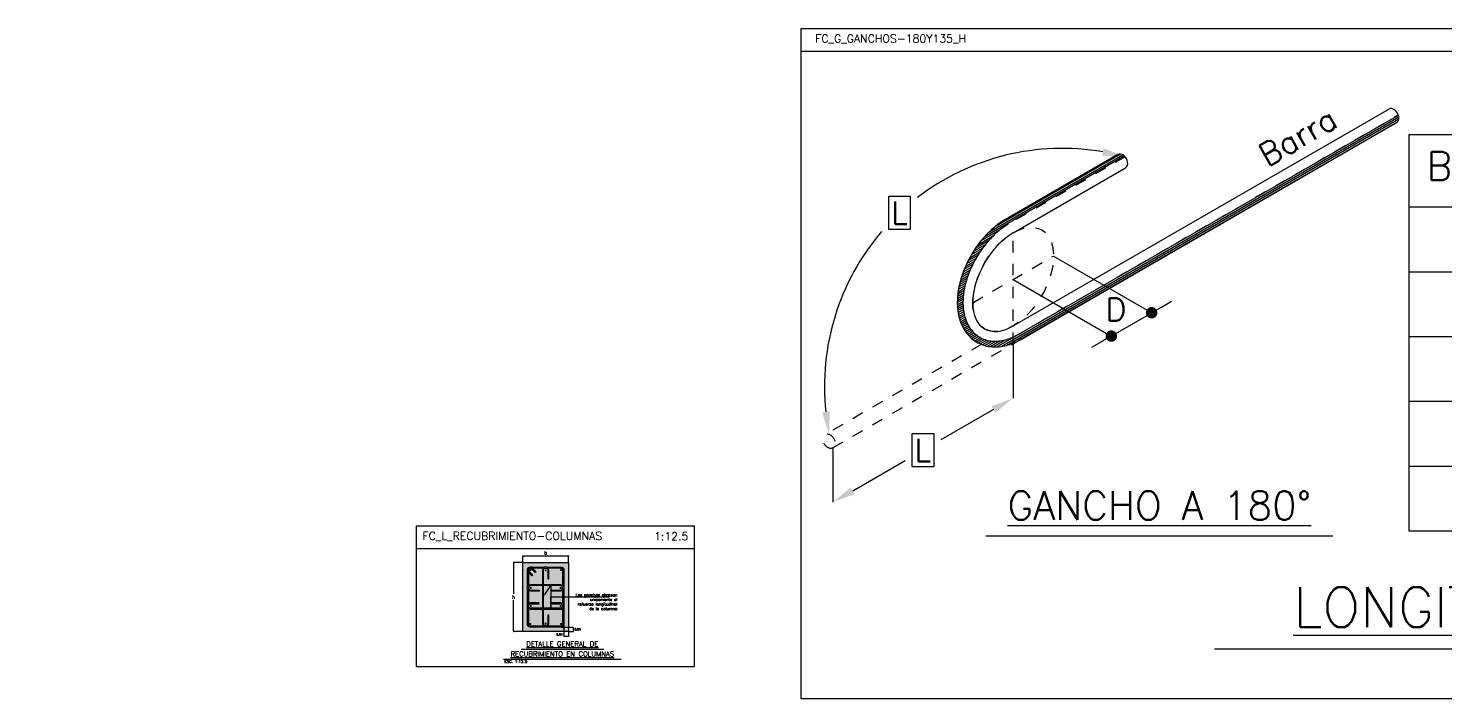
# Model space of a CAD drawing. Header units: millimetres. Extents: x 0 to 109, y -9 to 41.
# Drawn here: x 21.41 to 33.81, y 1.34 to 7.2 of the extents above; entities that cross this region are included whole.
import ezdxf
from ezdxf import colors
from ezdxf.entities.mleader import LeaderData, LeaderLine
from ezdxf.enums import TextEntityAlignment as Align
from ezdxf.math import Vec2, Vec3

# ---------------------------------------------------------------- set-up
doc = ezdxf.new("R2010")
doc.units = ezdxf.units.MM
doc.header["$LTSCALE"] = 0.01
doc.header["$PDMODE"] = 3
doc.linetypes.add('DASHDOT', pattern=[1, 0.5, -0.25, 0, -0.25])
doc.linetypes.add('DASHED2', pattern=[0.375, 0.25, -0.125])
for name, color, linetype in [('FC_BORDES', 4, 'Continuous'), ('FC_COTAS', 1, 'Continuous'), ('FC_COTAS @ 100', 1, 'Continuous'), ('FC_COTAS @ 12.5', 1, 'Continuous'), ('FC_EJES', 1, 'DASHDOT'), ('FC_HATCH 253', 253, 'Continuous'), ('FC_HATCH 254', 254, 'Continuous'), ('FC_PROYECCION', 6, 'DASHED2'), ('FC_R-140', 2, 'Continuous'), ('FC_R-200', 5, 'Continuous'), ('FC_R-80', 11, 'Continuous'), ('FC_R-80 @ 100', 11, 'Continuous'), ('FC_REFUERZO 2', 1, 'Continuous')]:
    doc.layers.add(name, color=color, linetype=linetype)
doc.layers.add('FC_HOJA', color=230, linetype='Continuous', plot=False)
doc.layers.add('FC_HOJA @ 20', color=230, linetype='Continuous', plot=False)
doc.styles.add('FC_TEXT', font='romans.shx', dxfattribs={"height": 0.002})
doc.styles.add('FC_TEXT1', font='romans.shx')
doc.dimstyles.new('FC_COTAS', dxfattribs={"dimtxt": 0.0015, "dimasz": 0.001, "dimexe": 0, "dimexo": 0, "dimgap": 0.001, "dimtad": 1, "dimtih": 1, "dimtoh": 1, "dimzin": 0, "dimdsep": 46, "dimtxsty": 'FC_TEXT1', "dimblk": 'DOT', "dimcen": 0.09, "dimclrd": 256, "dimclre": 256, "dimclrt": 256, "dimadec": 0, "dimazin": 0, "dimtfac": 1, "dimtix": 1, "dimtmove": 2, "dimatfit": 3, "dimfxl": 1.002, "dimtolj": 1, "dimtzin": 0, "dimlwd": -1, "dimarcsym": 0})

# ---------------------------------------------------------------- blocks, each defined once
blk = doc.blocks.new('*U33')
at = {"layer": 'FC_R-140', "color": 4, "ltscale": 1.5}
blk.add_lwpolyline([(-0.01518, 0), (0.01518, 0)], dxfattribs=at)
at = {"layer": 'FC_R-140', "ltscale": 1.5, "style": 'FC_TEXT1'}
blk.add_attdef('%%UTÍTULO', text='', height=0.0025, dxfattribs=at).set_placement((0, 0.00266), align=Align.MIDDLE_CENTER)
at = {"layer": 'FC_R-80', "ltscale": 1.5, "style": 'FC_TEXT1'}
blk.add_attdef('ESCALA', text='', height=0.002, dxfattribs=at).set_placement((-0.01518, -0.0017), align=Align.MIDDLE_LEFT)
blk = doc.blocks.new('*U35')
at = {"layer": 'FC_R-200', "color": 4, "ltscale": 1.5}
blk.add_lwpolyline([(-0.05368, 0), (0.05368, 0)], dxfattribs=at)
at = {"layer": 'FC_R-200', "ltscale": 1.5, "style": 'FC_TEXT1'}
blk.add_attdef('%%UTÍTULO', text='', height=0.0035, dxfattribs=at).set_placement((0, 0.00366), align=Align.MIDDLE_CENTER)
at = {"layer": 'FC_R-80', "ltscale": 1.5, "style": 'FC_TEXT1'}
blk.add_attdef('ESCALA', text='', height=0.002, dxfattribs=at).set_placement((-0.05316, -0.0017), align=Align.MIDDLE_LEFT)
blk = doc.blocks.new('*D30')
at = {"layer": 'Defpoints', "color": 0, "ltscale": 0.6, "transparency": 16777216}
for p in [(0.36, 1.072), (-1.026, 0.971), (-0.19, -0.935), (-2.228, -1.357)]:
    blk.add_point(p, dxfattribs=at)
at = {"layer": 'FC_COTAS', "ltscale": 0.6, "transparency": 16777216}
for start, end in [(80.1744, 127.5081), (139.4537, 186.1989)]:
    blk.add_arc((-0.19, -0.935), 2.081, start, end, dxfattribs=at)
for points in [[(0.172, 1.148), (0.158, 1.083), (0.36, 1.072)], [(-2.226, -1.155), (-2.292, -1.165), (-2.228, -1.357)]]:
    blk.add_solid(points, dxfattribs=at)
at = {"layer": 'FC_COTAS', "ltscale": 0.6, "transparency": 16777216, "insert": (-1.614, 0.582), "char_height": 0.15, "attachment_point": 5, "style": 'FC_TEXT1'}
blk.add_mtext('\\A1;{\\H1.33333x;\\C11;L}', dxfattribs=at)
blk = doc.blocks.new('*D31')
at = {"layer": 'Defpoints', "color": 0, "ltscale": 0.6, "transparency": 16777216}
for p in [(-0.62, -0.564), (-0.62, -1.039), (-2.198, -1.475)]:
    blk.add_point(p, dxfattribs=at)
at = {"layer": 'FC_COTAS', "lineweight": -2, "ltscale": 0.6, "transparency": 16777216}
for p, q in [((-0.62, -0.564), (-0.62, -1.039)), ((-2.198, -1.475), (-2.198, -1.95))]:
    blk.add_line(p, q, dxfattribs=at)
at = {"layer": 'FC_COTAS', "ltscale": 0.6, "transparency": 16777216}
for p, q in [((-0.793, -1.139), (-1.252, -1.404)), ((-2.024, -1.85), (-1.566, -1.585))]:
    blk.add_line(p, q, dxfattribs=at)
for points in [[(-0.81, -1.11), (-0.777, -1.168), (-0.62, -1.039)], [(-2.041, -1.821), (-2.008, -1.879), (-2.198, -1.95)]]:
    blk.add_solid(points, dxfattribs=at)
at = {"layer": 'FC_COTAS', "ltscale": 0.6, "transparency": 16777216, "insert": (-1.409, -1.494), "char_height": 0.15, "attachment_point": 5, "style": 'FC_TEXT1'}
blk.add_mtext('\\A1;{\\H1.33333x;\\C11;L}', dxfattribs=at)
blk = doc.blocks.new('_Dot')
at = {"color": 0, "linetype": 'ByBlock', "lineweight": -2}
blk.add_line((-0.5, 0), (-1, 0), dxfattribs=at)
at = {"color": 0, "linetype": 'ByBlock', "const_width": 0.5}
blk.add_lwpolyline([(-0.25, 0, 1), (0.25, 0, 1)], format="xyb", close=True, dxfattribs=at)
blk = doc.blocks.new('*D32')
at = {"layer": 'Defpoints', "color": 0, "ltscale": 0.6, "transparency": 16777216}
for p in [(-0.267, 0.204), (-0.62, 0), (0.592, -0.292)]:
    blk.add_point(p, dxfattribs=at)
at = {"layer": 'FC_COTAS', "lineweight": -2, "ltscale": 0.6, "transparency": 16777216}
for p, q in [((-0.267, 0.204), (0.592, -0.292)), ((-0.62, 0), (0.239, -0.496))]:
    blk.add_line(p, q, dxfattribs=at)
at = {"layer": 'FC_COTAS', "ltscale": 0.6, "transparency": 16777216}
for p, q in [((0.678, -0.242), (0.765, -0.192)), ((0.239, -0.496), (0.592, -0.292)), ((0.152, -0.546), (0.066, -0.596))]:
    blk.add_line(p, q, dxfattribs=at)
at = {"layer": 'FC_COTAS', "ltscale": 0.6, "transparency": 16777216, "xscale": 0.1, "yscale": 0.1, "zscale": 0.1}
for p, rotation in [((0.592, -0.292), 209.9999999999999), ((0.239, -0.496), 29.9999999999999)]:
    blk.add_blockref('_Dot', p, dxfattribs=dict(at, rotation=rotation))
at = {"layer": 'FC_COTAS', "ltscale": 0.6, "transparency": 16777216, "insert": (0.28, -0.263), "char_height": 0.15, "attachment_point": 5, "style": 'FC_TEXT1'}
blk.add_mtext('\\A1;{\\H1.33333x;\\C11;D}', dxfattribs=at)
blk = doc.blocks.new('*T29')
at = {"layer": 'FC_BORDES', "color": 0, "linetype": 'ByBlock', "lineweight": -2, "transparency": 16777216}
for p, q in [((0, 0), (3.532, 0)), ((0, 0), (0, -3.467)), ((1.444, 0), (1.444, -3.467)), ((2.491, 0), (2.491, -3.467)), ((3.532, 0), (3.532, -3.467)), ((0, -0.633), (3.532, -0.633)), ((0, -1.2), (3.532, -1.2)), ((0, -1.767), (3.532, -1.767)), ((0, -2.333), (3.532, -2.333)), ((0, -2.9), (3.532, -2.9)), ((0, -3.467), (3.532, -3.467))]:
    blk.add_line(p, q, dxfattribs=at)
at = {"layer": 'FC_BORDES', "color": 2, "transparency": 16777216, "char_height": 0.25, "attachment_point": 5, "style": 'FC_TEXT1'}
for s, insert, width in [('{\\C12;Barra#}', (0.722, -0.317), 1.44409), ('{\\C12;L\\H0.8x;\\C11;(cm)}', (1.968, -0.317), 1.04655), ('{\\C12;D\\H0.8x;\\C11;(cm)}', (3.012, -0.317), 1.04078)]:
    blk.add_mtext(s, dxfattribs=dict(at, insert=insert, width=width))
at = {"layer": 'FC_BORDES', "color": 11, "transparency": 16777216, "char_height": 0.2, "attachment_point": 2, "style": 'FC_TEXT1'}
for s, insert, width in [('2', (0.722, -0.783), 1.14439), ('13.5', (1.968, -0.783), 0.74685), ('3.8', (3.012, -0.783), 0.74108), ('3', (0.722, -1.35), 1.14439), ('16.9', (1.968, -1.35), 0.74685), ('5.7', (3.012, -1.35), 0.74108), ('4', (0.722, -1.917), 1.14439), ('20.5', (1.968, -1.917), 0.74685), ('7.6', (3.012, -1.917), 0.74108), ('5', (0.722, -2.483), 1.14439), ('24.0', (1.968, -2.483), 0.74685), ('9.5', (3.012, -2.483), 0.74108), ('6', (0.722, -3.05), 1.14439), ('28.6', (1.968, -3.05), 0.74685), ('11.5', (3.012, -3.05), 0.74108)]:
    blk.add_mtext(s, dxfattribs=dict(at, insert=insert, width=width))
blk = doc.blocks.new('*U47')
at = {"color": 0, "ltscale": 1.5}
blk.add_lwpolyline([(-0.115, -0.01), (-0.115, -0.01)], dxfattribs=at)
blk.add_wipeout([(-0.133, 0), (0.135, 0), (0.137, 0), (0.14, -0.001), (0.142, -0.001), (0.145, -0.002), (0.147, -0.003), (0.15, -0.005), (0.152, -0.007), (0.153, -0.008), (0.155, -0.01), (0.157, -0.013), (0.158, -0.015), (0.159, -0.018), (0.159, -0.02), (0.16, -0.023), (0.16, -0.025), (0.16, -0.5), (0.16, -0.502), (0.159, -0.505), (0.159, -0.507), (0.158, -0.51), (0.157, -0.512), (0.155, -0.515), (0.153, -0.517), (0.152, -0.518), (0.15, -0.52), (0.147, -0.522), (0.145, -0.523), (0.142, -0.524), (0.14, -0.524), (0.137, -0.525), (0.135, -0.525), (-0.135, -0.525), (-0.137, -0.525), (-0.14, -0.524), (-0.142, -0.524), (-0.145, -0.523), (-0.147, -0.522), (-0.15, -0.52), (-0.152, -0.518), (-0.153, -0.517), (-0.155, -0.515), (-0.157, -0.512), (-0.158, -0.51), (-0.159, -0.507), (-0.159, -0.505), (-0.16, -0.502), (-0.16, -0.5), (-0.16, -0.025), (-0.16, -0.023), (-0.159, -0.02), (-0.159, -0.018), (-0.158, -0.015), (-0.157, -0.013), (-0.155, -0.01), (-0.153, -0.008), (-0.152, -0.007), (-0.15, -0.005), (-0.147, -0.003), (-0.145, -0.002), (-0.142, -0.001), (-0.14, -0.001), (-0.137, 0), (-0.135, 0), (-0.132, 0), (-0.129, -0.001), (-0.127, -0.001), (-0.124, -0.002), (-0.122, -0.003), (-0.12, -0.005), (-0.118, -0.006), (-0.085, -0.04), (-0.092, -0.047), (-0.123, -0.015), (-0.124, -0.014), (-0.125, -0.013), (-0.127, -0.012), (-0.128, -0.011), (-0.13, -0.01), (-0.131, -0.01), (-0.133, -0.01), (-0.135, -0.01), (-0.136, -0.01), (-0.138, -0.01), (-0.14, -0.01), (-0.141, -0.011), (-0.143, -0.012), (-0.144, -0.013), (-0.145, -0.014), (-0.146, -0.015), (-0.147, -0.016), (-0.148, -0.017), (-0.149, -0.019), (-0.15, -0.02), (-0.15, -0.022), (-0.15, -0.024), (-0.15, -0.025), (-0.15, -0.027), (-0.15, -0.029), (-0.15, -0.03), (-0.149, -0.032), (-0.148, -0.033), (-0.147, -0.035), (-0.146, -0.036), (-0.145, -0.037), (-0.144, -0.038), (-0.114, -0.069), (-0.121, -0.076), (-0.15, -0.045), (-0.15, -0.5), (-0.15, -0.501), (-0.15, -0.503), (-0.15, -0.505), (-0.149, -0.506), (-0.148, -0.508), (-0.147, -0.509), (-0.146, -0.51), (-0.145, -0.511), (-0.144, -0.512), (-0.143, -0.513), (-0.141, -0.514), (-0.14, -0.515), (-0.138, -0.515), (-0.136, -0.515), (-0.135, -0.515), (0.135, -0.515), (0.136, -0.515), (0.138, -0.515), (0.14, -0.515), (0.141, -0.514), (0.143, -0.513), (0.144, -0.512), (0.145, -0.511), (0.146, -0.51), (0.147, -0.509), (0.148, -0.508), (0.149, -0.506), (0.15, -0.505), (0.15, -0.503), (0.15, -0.501), (0.15, -0.5), (0.15, -0.025), (0.15, -0.024), (0.15, -0.022), (0.15, -0.02), (0.149, -0.019), (0.148, -0.017), (0.147, -0.016), (0.146, -0.015), (0.145, -0.014), (0.144, -0.013), (0.143, -0.012), (0.141, -0.011), (0.14, -0.01), (0.138, -0.01), (0.136, -0.01), (0.136, -0.01), (-0.115, -0.01), (-0.118, -0.006), (-0.12, -0.005), (-0.122, -0.003), (-0.124, -0.002), (-0.127, -0.001), (-0.129, 0), (-0.132, 0)], dxfattribs=at)
blk.add_lwpolyline([(-0.133, 0), (0.135, 0), (0.137, 0), (0.14, -0.001), (0.142, -0.001), (0.145, -0.002), (0.147, -0.003), (0.15, -0.005), (0.152, -0.007), (0.153, -0.008), (0.155, -0.01), (0.157, -0.013), (0.158, -0.015), (0.159, -0.018), (0.159, -0.02), (0.16, -0.023), (0.16, -0.025), (0.16, -0.5), (0.16, -0.502), (0.159, -0.505), (0.159, -0.507), (0.158, -0.51), (0.157, -0.512), (0.155, -0.515), (0.153, -0.517), (0.152, -0.518), (0.15, -0.52), (0.147, -0.522), (0.145, -0.523), (0.142, -0.524), (0.14, -0.524), (0.137, -0.525), (0.135, -0.525), (-0.135, -0.525), (-0.137, -0.525), (-0.14, -0.524), (-0.142, -0.524), (-0.145, -0.523), (-0.147, -0.522), (-0.15, -0.52), (-0.152, -0.518), (-0.153, -0.517), (-0.155, -0.515), (-0.157, -0.512), (-0.158, -0.51), (-0.159, -0.507), (-0.159, -0.505), (-0.16, -0.502), (-0.16, -0.5), (-0.16, -0.025), (-0.16, -0.023), (-0.159, -0.02), (-0.159, -0.018), (-0.158, -0.015), (-0.157, -0.013), (-0.155, -0.01), (-0.153, -0.008), (-0.152, -0.007), (-0.15, -0.005), (-0.147, -0.003), (-0.145, -0.002), (-0.142, -0.001), (-0.14, -0.001), (-0.137, 0), (-0.135, 0), (-0.132, 0), (-0.129, -0.001), (-0.127, -0.001), (-0.124, -0.002), (-0.122, -0.003), (-0.12, -0.005), (-0.118, -0.006), (-0.085, -0.04), (-0.092, -0.047), (-0.123, -0.015), (-0.124, -0.014), (-0.125, -0.013), (-0.127, -0.012), (-0.128, -0.011), (-0.13, -0.01), (-0.131, -0.01), (-0.133, -0.01), (-0.135, -0.01), (-0.136, -0.01), (-0.138, -0.01), (-0.14, -0.01), (-0.141, -0.011), (-0.143, -0.012), (-0.144, -0.013), (-0.145, -0.014), (-0.146, -0.015), (-0.147, -0.016), (-0.148, -0.017), (-0.149, -0.019), (-0.15, -0.02), (-0.15, -0.022), (-0.15, -0.024), (-0.15, -0.025), (-0.15, -0.027), (-0.15, -0.029), (-0.15, -0.03), (-0.149, -0.032), (-0.148, -0.033), (-0.147, -0.035), (-0.146, -0.036), (-0.145, -0.037), (-0.144, -0.038), (-0.114, -0.069), (-0.121, -0.076), (-0.15, -0.045), (-0.15, -0.5), (-0.15, -0.501), (-0.15, -0.503), (-0.15, -0.505), (-0.149, -0.506), (-0.148, -0.508), (-0.147, -0.509), (-0.146, -0.51), (-0.145, -0.511), (-0.144, -0.512), (-0.143, -0.513), (-0.141, -0.514), (-0.14, -0.515), (-0.138, -0.515), (-0.136, -0.515), (-0.135, -0.515), (0.135, -0.515), (0.136, -0.515), (0.138, -0.515), (0.14, -0.515), (0.141, -0.514), (0.143, -0.513), (0.144, -0.512), (0.145, -0.511), (0.146, -0.51), (0.147, -0.509), (0.148, -0.508), (0.149, -0.506), (0.15, -0.505), (0.15, -0.503), (0.15, -0.501), (0.15, -0.5), (0.15, -0.025), (0.15, -0.024), (0.15, -0.022), (0.15, -0.02), (0.149, -0.019), (0.148, -0.017), (0.147, -0.016), (0.146, -0.015), (0.145, -0.014), (0.144, -0.013), (0.143, -0.012), (0.141, -0.011), (0.14, -0.01), (0.138, -0.01), (0.136, -0.01), (0.136, -0.01), (-0.115, -0.01), (-0.118, -0.006), (-0.12, -0.005), (-0.122, -0.003), (-0.124, -0.002), (-0.127, -0.001), (-0.129, 0), (-0.132, 0)], close=True, dxfattribs=at)
blk.add_lwpolyline([(-0.15, -0.045), (-0.15, -0.025)], dxfattribs=at)
blk = doc.blocks.new('*U45')
at = {"layer": 'FC_R-200', "color": 4, "ltscale": 1.5}
for points in [[(-0.02893, 0), (0.02893, 0)], [(-0.0411, -0.007), (0.0411, -0.007)]]:
    blk.add_lwpolyline(points, dxfattribs=at)
at = {"layer": 'FC_R-200', "ltscale": 1.5, "style": 'FC_TEXT1'}
for tag, p in [('%%UTÍTULO', (0, 0.00366)), ('%%UTÍTULO1', (0, -0.00334))]:
    blk.add_attdef(tag, text='', height=0.0035, dxfattribs=at).set_placement(p, align=Align.MIDDLE_CENTER)
at = {"layer": 'FC_R-80', "ltscale": 1.5, "style": 'FC_TEXT1'}
blk.add_attdef('ESCALA', text='', height=0.002, dxfattribs=at).set_placement((-0.04058, -0.0087), align=Align.MIDDLE_LEFT)
blk = doc.blocks.new('*D48')
at = {"layer": 'Defpoints', "color": 0, "transparency": 16777216}
for p in [(25.74, 2.586), (25.74, 2.53), (26.14, 2.53)]:
    blk.add_point(p, dxfattribs=at)
at = {"layer": 'FC_COTAS', "lineweight": -2, "transparency": 16777216}
for p, q in [((25.74, 2.53), (25.74, 2.586)), ((26.14, 2.53), (26.14, 2.586))]:
    blk.add_line(p, q, dxfattribs=at)
at = {"layer": 'FC_COTAS', "transparency": 16777216}
blk.add_line((26.128, 2.586), (25.753, 2.586), dxfattribs=at)
at = {"layer": 'FC_COTAS', "transparency": 16777216, "xscale": 0.0125, "yscale": 0.0125, "zscale": 0.0125, "rotation": 180}
blk.add_blockref('_Dot', (25.74, 2.586), dxfattribs=at)
at = {"layer": 'FC_COTAS', "transparency": 16777216, "xscale": 0.0125, "yscale": 0.0125, "zscale": 0.0125}
blk.add_blockref('_Dot', (26.14, 2.586), dxfattribs=at)
at = {"layer": 'FC_COTAS', "transparency": 16777216, "insert": (25.94, 2.614), "char_height": 0.01875, "attachment_point": 5, "style": 'FC_TEXT1'}
blk.add_mtext('\\A1;{\\H1.6x;\\C11;b}', dxfattribs=at)
blk = doc.blocks.new('*D49')
at = {"layer": 'Defpoints', "color": 0, "transparency": 16777216}
for p in [(25.74, 2.53), (25.659, 1.925), (25.74, 1.925)]:
    blk.add_point(p, dxfattribs=at)
at = {"layer": 'FC_COTAS', "lineweight": -2, "transparency": 16777216}
for p, q in [((25.74, 2.53), (25.659, 2.53)), ((25.74, 1.925), (25.659, 1.925))]:
    blk.add_line(p, q, dxfattribs=at)
at = {"layer": 'FC_COTAS', "transparency": 16777216}
for p, q in [((25.659, 2.518), (25.659, 2.255)), ((25.659, 1.938), (25.659, 2.2))]:
    blk.add_line(p, q, dxfattribs=at)
at = {"layer": 'FC_COTAS', "transparency": 16777216, "xscale": 0.0125, "yscale": 0.0125, "zscale": 0.0125}
for p, rotation in [((25.659, 2.53), 90), ((25.659, 1.925), 270)]:
    blk.add_blockref('_Dot', p, dxfattribs=dict(at, rotation=rotation))
at = {"layer": 'FC_COTAS', "transparency": 16777216, "insert": (25.659, 2.228), "char_height": 0.01875, "attachment_point": 5, "style": 'FC_TEXT1'}
blk.add_mtext('\\A1;{\\H1.6x;\\C11;h}', dxfattribs=at)
blk = doc.blocks.new('*D50')
at = {"layer": 'Defpoints', "color": 0, "transparency": 16777216}
for p in [(26.1, 1.991), (26.1, 1.883), (26.14, 1.925)]:
    blk.add_point(p, dxfattribs=at)
at = {"layer": 'FC_COTAS', "lineweight": -2, "transparency": 16777216}
for p, q in [((26.1, 1.991), (26.1, 1.883)), ((26.14, 1.925), (26.14, 1.883))]:
    blk.add_line(p, q, dxfattribs=at)
at = {"layer": 'FC_COTAS', "transparency": 16777216}
blk.add_line((26.14, 1.883), (26.1, 1.883), dxfattribs=at)
at = {"layer": 'FC_COTAS', "transparency": 16777216, "insert": (26.062, 1.9), "char_height": 0.0187, "attachment_point": 5, "style": 'FC_TEXT1'}
blk.add_mtext('\\A1;0.04', dxfattribs=at)
blk = doc.blocks.new('*D51')
at = {"layer": 'Defpoints', "color": 0, "transparency": 16777216}
for p in [(26.075, 1.965), (26.14, 1.925), (26.183, 1.965)]:
    blk.add_point(p, dxfattribs=at)
at = {"layer": 'FC_COTAS', "lineweight": -2, "transparency": 16777216}
for p, q in [((26.075, 1.965), (26.183, 1.965)), ((26.14, 1.925), (26.183, 1.925))]:
    blk.add_line(p, q, dxfattribs=at)
at = {"layer": 'FC_COTAS', "transparency": 16777216}
blk.add_line((26.183, 1.925), (26.183, 1.965), dxfattribs=at)
at = {"layer": 'FC_COTAS', "transparency": 16777216, "insert": (26.22, 1.945), "char_height": 0.0187, "attachment_point": 5, "style": 'FC_TEXT1'}
blk.add_mtext('\\A1;0.04', dxfattribs=at)
blk = doc.blocks.new('*U46')
at = {"color": 0, "lineweight": -2}
blk.add_wipeout([(0.029, -0.391), (0.029, -0.47), (0.029, -0.474), (0.027, -0.477), (0.026, -0.481), (0.024, -0.484), (0.021, -0.487), (0.019, -0.489), (0.016, -0.491), (0.012, -0.493), (0.009, -0.494), (0.005, -0.495), (0.002, -0.496), (-0.002, -0.496), (-0.006, -0.495), (-0.009, -0.494), (-0.013, -0.493), (-0.016, -0.491), (-0.019, -0.489), (-0.022, -0.486), (-0.024, -0.483), (-0.026, -0.48), (-0.028, -0.477), (-0.029, -0.473), (-0.029, -0.469), (-0.029, 0.003), (-0.029, 0.007), (-0.028, 0.011), (-0.026, 0.014), (-0.024, 0.017), (-0.022, 0.02), (-0.019, 0.023), (-0.016, 0.025), (-0.013, 0.027), (-0.009, 0.028), (-0.006, 0.029), (-0.002, 0.029), (0.002, 0.03), (0.005, 0.029), (0.009, 0.028), (0.012, 0.027), (0.016, 0.025), (0.019, 0.023), (0.021, 0.02), (0.024, 0.018), (0.026, 0.014), (0.027, 0.011), (0.029, 0.008), (0.029, 0.004), (0.029, 0.003), (0.029, -0.075), (0.02, -0.075), (0.02, 0.002), (0.02, 0.003), (0.019, 0.005), (0.018, 0.008), (0.017, 0.01), (0.016, 0.012), (0.014, 0.014), (0.013, 0.015), (0.011, 0.017), (0.008, 0.018), (0.006, 0.019), (0.004, 0.02), (0.001, 0.02), (-0.001, 0.02), (-0.004, 0.02), (-0.006, 0.019), (-0.009, 0.018), (-0.011, 0.017), (-0.013, 0.015), (-0.015, 0.014), (-0.016, 0.012), (-0.018, 0.009), (-0.019, 0.007), (-0.019, 0.005), (-0.02, 0.002), (-0.02, -0.469), (-0.019, -0.471), (-0.019, -0.473), (-0.018, -0.476), (-0.016, -0.478), (-0.015, -0.48), (-0.013, -0.481), (-0.011, -0.483), (-0.009, -0.484), (-0.006, -0.485), (-0.004, -0.486), (-0.001, -0.486), (0.001, -0.486), (0.004, -0.486), (0.006, -0.485), (0.008, -0.484), (0.011, -0.483), (0.013, -0.482), (0.014, -0.48), (0.016, -0.478), (0.017, -0.476), (0.018, -0.474), (0.019, -0.471), (0.02, -0.469), (0.02, -0.391)], dxfattribs=at)
blk.add_lwpolyline([(0.02, -0.391), (0.02, -0.468, -0.900773), (-0.02, -0.468), (-0.02, 0.002, -0.900773), (0.02, 0.002), (0.02, -0.075), (0.029, -0.075), (0.029, 0.003, 0.917819), (-0.029, 0.003), (-0.029, -0.469), (-0.029, -0.469, 0.917819), (0.029, -0.469), (0.029, -0.391)], format="xyb", close=True, dxfattribs=at)
blk = doc.blocks.new('*U43')
at = {"color": 0, "lineweight": -2}
blk.add_wipeout([(0.186, -0.029), (0.265, -0.029), (0.269, -0.029), (0.272, -0.027), (0.276, -0.026), (0.279, -0.024), (0.282, -0.021), (0.284, -0.019), (0.286, -0.016), (0.288, -0.012), (0.29, -0.009), (0.29, -0.005), (0.291, -0.002), (0.291, 0.002), (0.29, 0.006), (0.289, 0.009), (0.288, 0.013), (0.286, 0.016), (0.284, 0.019), (0.281, 0.022), (0.278, 0.024), (0.275, 0.026), (0.272, 0.028), (0.268, 0.029), (0.265, 0.029), (-0.003, 0.029), (-0.007, 0.029), (-0.011, 0.028), (-0.014, 0.026), (-0.017, 0.024), (-0.02, 0.022), (-0.023, 0.019), (-0.025, 0.016), (-0.027, 0.013), (-0.028, 0.009), (-0.029, 0.006), (-0.029, 0.002), (-0.03, -0.002), (-0.029, -0.005), (-0.028, -0.009), (-0.027, -0.012), (-0.025, -0.016), (-0.023, -0.019), (-0.02, -0.021), (-0.018, -0.024), (-0.014, -0.026), (-0.011, -0.027), (-0.008, -0.029), (-0.004, -0.029), (-0.003, -0.029), (0.075, -0.029), (0.075, -0.02), (-0.002, -0.02), (-0.003, -0.02), (-0.005, -0.019), (-0.008, -0.018), (-0.01, -0.017), (-0.012, -0.016), (-0.014, -0.014), (-0.015, -0.013), (-0.017, -0.011), (-0.018, -0.008), (-0.019, -0.006), (-0.02, -0.004), (-0.02, -0.001), (-0.02, 0.001), (-0.02, 0.004), (-0.019, 0.006), (-0.018, 0.009), (-0.017, 0.011), (-0.015, 0.013), (-0.014, 0.015), (-0.012, 0.016), (-0.009, 0.018), (-0.007, 0.019), (-0.005, 0.019), (-0.002, 0.02), (0.264, 0.02), (0.266, 0.019), (0.268, 0.019), (0.271, 0.018), (0.273, 0.016), (0.275, 0.015), (0.277, 0.013), (0.278, 0.011), (0.279, 0.009), (0.28, 0.006), (0.281, 0.004), (0.281, 0.001), (0.281, -0.001), (0.281, -0.004), (0.28, -0.006), (0.279, -0.008), (0.278, -0.011), (0.277, -0.013), (0.275, -0.014), (0.273, -0.016), (0.271, -0.017), (0.269, -0.018), (0.266, -0.019), (0.264, -0.02), (0.186, -0.02)], dxfattribs=at)
blk.add_lwpolyline([(0.186, -0.02), (0.263, -0.02, 0.900773), (0.263, 0.02), (-0.002, 0.02, 0.900773), (-0.002, -0.02), (0.075, -0.02), (0.075, -0.029), (-0.003, -0.029, -0.917819), (-0.003, 0.029), (0.264, 0.029), (0.264, 0.029, -0.917819), (0.264, -0.029), (0.186, -0.029)], format="xyb", close=True, dxfattribs=at)
blk = doc.blocks.new('*U44')
at = {"color": 0, "lineweight": -2}
blk.add_wipeout([(0.186, 0.029), (0.265, 0.029), (0.269, 0.029), (0.272, 0.027), (0.276, 0.026), (0.279, 0.024), (0.282, 0.021), (0.284, 0.019), (0.286, 0.016), (0.288, 0.012), (0.29, 0.009), (0.29, 0.005), (0.291, 0.002), (0.291, -0.002), (0.29, -0.006), (0.289, -0.009), (0.288, -0.013), (0.286, -0.016), (0.284, -0.019), (0.281, -0.022), (0.278, -0.024), (0.275, -0.026), (0.272, -0.028), (0.268, -0.029), (0.265, -0.029), (-0.003, -0.029), (-0.007, -0.029), (-0.011, -0.028), (-0.014, -0.026), (-0.017, -0.024), (-0.02, -0.022), (-0.023, -0.019), (-0.025, -0.016), (-0.027, -0.013), (-0.028, -0.009), (-0.029, -0.006), (-0.029, -0.002), (-0.03, 0.002), (-0.029, 0.005), (-0.028, 0.009), (-0.027, 0.012), (-0.025, 0.016), (-0.023, 0.019), (-0.02, 0.021), (-0.018, 0.024), (-0.014, 0.026), (-0.011, 0.027), (-0.008, 0.029), (-0.004, 0.029), (-0.003, 0.029), (0.075, 0.029), (0.075, 0.02), (-0.002, 0.02), (-0.003, 0.02), (-0.005, 0.019), (-0.008, 0.018), (-0.01, 0.017), (-0.012, 0.016), (-0.014, 0.014), (-0.015, 0.013), (-0.017, 0.011), (-0.018, 0.008), (-0.019, 0.006), (-0.02, 0.004), (-0.02, 0.001), (-0.02, -0.001), (-0.02, -0.004), (-0.019, -0.006), (-0.018, -0.009), (-0.017, -0.011), (-0.015, -0.013), (-0.014, -0.015), (-0.012, -0.016), (-0.009, -0.018), (-0.007, -0.019), (-0.005, -0.019), (-0.002, -0.02), (0.264, -0.02), (0.266, -0.019), (0.268, -0.019), (0.271, -0.018), (0.273, -0.016), (0.275, -0.015), (0.277, -0.013), (0.278, -0.011), (0.279, -0.009), (0.28, -0.006), (0.281, -0.004), (0.281, -0.001), (0.281, 0.001), (0.281, 0.004), (0.28, 0.006), (0.279, 0.008), (0.278, 0.011), (0.277, 0.013), (0.275, 0.014), (0.273, 0.016), (0.271, 0.017), (0.269, 0.018), (0.266, 0.019), (0.264, 0.02), (0.186, 0.02)], dxfattribs=at)
blk.add_lwpolyline([(0.186, 0.02), (0.263, 0.02, -0.900773), (0.263, -0.02), (-0.002, -0.02, -0.900773), (-0.002, 0.02), (0.075, 0.02), (0.075, 0.029), (-0.003, 0.029, 0.917819), (-0.003, -0.029), (0.264, -0.029), (0.264, -0.029, 0.917819), (0.264, 0.029), (0.186, 0.029)], format="xyb", close=True, dxfattribs=at)
blk = doc.blocks.new('FC_B_Gancho 180 y 135 h')
at = {"layer": 'FC_HATCH 253', "ltscale": 0.6}
h = blk.add_hatch(dxfattribs=at)
h.set_pattern_fill('ANSI31', color=256, scale=0.005, angle=165)
h.set_pattern_definition([(210, (10.582516, 36.147203), (0.0079375, -0.013748153), [])])
edge = h.paths.add_edge_path()
edge.add_line((-0.688, 0.525), (-0.698, 0.519))
edge.add_line((-0.698, 0.519), (-0.712, 0.51))
edge.add_line((-0.712, 0.51), (-0.726, 0.501))
edge.add_line((-0.726, 0.501), (-0.74, 0.492))
edge.add_line((-0.74, 0.492), (-0.753, 0.482))
edge.add_line((-0.753, 0.482), (-0.767, 0.471))
edge.add_line((-0.767, 0.471), (-0.78, 0.461))
edge.add_line((-0.78, 0.461), (-0.793, 0.449))
edge.add_line((-0.793, 0.449), (-0.806, 0.438))
edge.add_line((-0.806, 0.438), (-0.819, 0.426))
edge.add_line((-0.819, 0.426), (-0.831, 0.414))
edge.add_line((-0.831, 0.414), (-0.844, 0.402))
edge.add_line((-0.844, 0.402), (-0.856, 0.389))
edge.add_line((-0.856, 0.389), (-0.868, 0.376))
edge.add_line((-0.868, 0.376), (-0.88, 0.363))
edge.add_line((-0.88, 0.363), (-0.891, 0.349))
edge.add_line((-0.891, 0.349), (-0.902, 0.336))
edge.add_line((-0.902, 0.336), (-0.913, 0.322))
edge.add_line((-0.913, 0.322), (-0.924, 0.307))
edge.add_line((-0.924, 0.307), (-0.935, 0.293))
edge.add_line((-0.935, 0.293), (-0.945, 0.278))
edge.add_line((-0.945, 0.278), (-0.955, 0.263))
edge.add_line((-0.955, 0.263), (-0.965, 0.248))
edge.add_line((-0.965, 0.248), (-0.975, 0.232))
edge.add_line((-0.975, 0.232), (-0.984, 0.217))
edge.add_line((-0.984, 0.217), (-0.993, 0.201))
edge.add_line((-0.993, 0.201), (-1.002, 0.185))
edge.add_line((-1.002, 0.185), (-1.01, 0.169))
edge.add_line((-1.01, 0.169), (-1.018, 0.153))
edge.add_line((-1.018, 0.153), (-1.026, 0.137))
edge.add_line((-1.026, 0.137), (-1.034, 0.121))
edge.add_line((-1.034, 0.121), (-1.041, 0.104))
edge.add_line((-1.041, 0.104), (-1.048, 0.087))
edge.add_line((-1.048, 0.087), (-1.054, 0.071))
edge.add_line((-1.054, 0.071), (-1.06, 0.054))
edge.add_line((-1.06, 0.054), (-1.066, 0.037))
edge.add_line((-1.066, 0.037), (-1.072, 0.021))
edge.add_line((-1.072, 0.021), (-1.077, 0.004))
edge.add_line((-1.077, 0.004), (-1.082, -0.013))
edge.add_line((-1.082, -0.013), (-1.086, -0.03))
edge.add_line((-1.086, -0.03), (-1.09, -0.047))
edge.add_line((-1.09, -0.047), (-1.094, -0.064))
edge.add_line((-1.094, -0.064), (-1.097, -0.081))
edge.add_line((-1.097, -0.081), (-1.1, -0.098))
edge.add_line((-1.1, -0.098), (-1.103, -0.114))
edge.add_line((-1.103, -0.114), (-1.105, -0.131))
edge.add_line((-1.105, -0.131), (-1.106, -0.148))
edge.add_line((-1.106, -0.148), (-1.108, -0.165))
edge.add_line((-1.108, -0.165), (-1.108, -0.181))
edge.add_line((-1.108, -0.181), (-1.109, -0.198))
edge.add_line((-1.109, -0.198), (-1.109, -0.214))
edge.add_line((-1.109, -0.214), (-1.108, -0.231))
edge.add_line((-1.108, -0.231), (-1.107, -0.247))
edge.add_line((-1.107, -0.247), (-1.105, -0.263))
edge.add_line((-1.105, -0.263), (-1.103, -0.279))
edge.add_line((-1.103, -0.279), (-1.101, -0.295))
edge.add_line((-1.101, -0.295), (-1.098, -0.311))
edge.add_line((-1.098, -0.311), (-1.095, -0.327))
edge.add_line((-1.095, -0.327), (-1.09, -0.342))
edge.add_line((-1.09, -0.342), (-1.086, -0.357))
edge.add_line((-1.086, -0.357), (-1.081, -0.373))
edge.add_line((-1.081, -0.373), (-1.075, -0.388))
edge.add_line((-1.075, -0.388), (-1.068, -0.402))
edge.add_line((-1.068, -0.402), (-1.061, -0.417))
edge.add_line((-1.061, -0.417), (-1.054, -0.431))
edge.add_line((-1.054, -0.431), (-1.045, -0.444))
edge.add_line((-1.045, -0.444), (-1.037, -0.458))
edge.add_line((-1.037, -0.458), (-1.027, -0.471))
edge.add_line((-1.027, -0.471), (-1.017, -0.483))
edge.add_line((-1.017, -0.483), (-1.006, -0.495))
edge.add_line((-1.006, -0.495), (-0.995, -0.507))
edge.add_line((-0.995, -0.507), (-0.983, -0.518))
edge.add_line((-0.983, -0.518), (-0.97, -0.528))
edge.add_line((-0.97, -0.528), (-0.956, -0.537))
edge.add_line((-0.956, -0.537), (-0.943, -0.546))
edge.add_line((-0.943, -0.546), (-0.928, -0.554))
edge.add_line((-0.928, -0.554), (-0.914, -0.562))
edge.add_line((-0.914, -0.562), (-0.899, -0.568))
edge.add_line((-0.899, -0.568), (-0.884, -0.574))
edge.add_line((-0.884, -0.574), (-0.868, -0.579))
edge.add_line((-0.868, -0.579), (-0.852, -0.583))
edge.add_line((-0.852, -0.583), (-0.836, -0.586))
edge.add_line((-0.836, -0.586), (-0.82, -0.588))
edge.add_line((-0.82, -0.588), (-0.804, -0.59))
edge.add_line((-0.804, -0.59), (-0.788, -0.591))
edge.add_line((-0.788, -0.591), (-0.772, -0.591))
edge.add_line((-0.772, -0.591), (-0.756, -0.59))
edge.add_line((-0.756, -0.59), (-0.74, -0.589))
edge.add_line((-0.74, -0.589), (-0.724, -0.587))
edge.add_line((-0.724, -0.587), (-0.709, -0.585))
edge.add_line((-0.709, -0.585), (-0.693, -0.581))
edge.add_line((-0.693, -0.581), (-0.677, -0.578))
edge.add_line((-0.677, -0.578), (-0.662, -0.573))
edge.add_line((-0.662, -0.573), (-0.647, -0.568))
edge.add_line((-0.647, -0.568), (-0.632, -0.563))
edge.add_line((-0.632, -0.563), (-0.617, -0.557))
edge.add_line((-0.617, -0.557), (-0.602, -0.55))
edge.add_line((-0.602, -0.55), (-0.587, -0.543))
edge.add_line((-0.587, -0.543), (-0.573, -0.536))
edge.add_line((-0.573, -0.536), (-0.559, -0.528))
edge.add_line((-0.559, -0.528), (2.735, 1.373))
edge.add_ellipse((2.701, 1.431), major_axis=(0.0339, -0.0587), ratio=0.707107, start_angle=0, end_angle=74.8117)
edge.add_line((2.75, 1.439), (-0.577, -0.482))
edge.add_line((-0.577, -0.482), (-0.589, -0.488))
edge.add_line((-0.589, -0.488), (-0.616, -0.502))
edge.add_line((-0.616, -0.502), (-0.643, -0.514))
edge.add_line((-0.643, -0.514), (-0.67, -0.523))
edge.add_line((-0.67, -0.523), (-0.697, -0.531))
edge.add_line((-0.697, -0.531), (-0.725, -0.537))
edge.add_line((-0.725, -0.537), (-0.752, -0.54))
edge.add_line((-0.752, -0.54), (-0.78, -0.541))
edge.add_line((-0.78, -0.541), (-0.807, -0.54))
edge.add_line((-0.807, -0.54), (-0.834, -0.536))
edge.add_line((-0.834, -0.536), (-0.861, -0.529))
edge.add_line((-0.861, -0.529), (-0.887, -0.519))
edge.add_line((-0.887, -0.519), (-0.911, -0.507))
edge.add_line((-0.911, -0.507), (-0.934, -0.492))
edge.add_line((-0.934, -0.492), (-0.955, -0.475))
edge.add_line((-0.955, -0.475), (-0.975, -0.456))
edge.add_line((-0.975, -0.456), (-0.992, -0.435))
edge.add_line((-0.992, -0.435), (-1.007, -0.412))
edge.add_line((-1.007, -0.412), (-1.02, -0.388))
edge.add_line((-1.02, -0.388), (-1.031, -0.362))
edge.add_line((-1.031, -0.362), (-1.041, -0.335))
edge.add_line((-1.041, -0.335), (-1.048, -0.308))
edge.add_line((-1.048, -0.308), (-1.053, -0.28))
edge.add_line((-1.053, -0.28), (-1.057, -0.25))
edge.add_line((-1.057, -0.25), (-1.059, -0.221))
edge.add_line((-1.059, -0.221), (-1.059, -0.191))
edge.add_line((-1.059, -0.191), (-1.057, -0.16))
edge.add_line((-1.057, -0.16), (-1.054, -0.129))
edge.add_line((-1.054, -0.129), (-1.05, -0.098))
edge.add_line((-1.05, -0.098), (-1.044, -0.066))
edge.add_line((-1.044, -0.066), (-1.036, -0.034))
edge.add_line((-1.036, -0.034), (-1.027, -0.003))
edge.add_line((-1.027, -0.003), (-1.016, 0.029))
edge.add_line((-1.016, 0.029), (-1.005, 0.061))
edge.add_line((-1.005, 0.061), (-0.991, 0.092))
edge.add_line((-0.991, 0.092), (-0.977, 0.123))
edge.add_line((-0.977, 0.123), (-0.962, 0.154))
edge.add_line((-0.962, 0.154), (-0.945, 0.184))
edge.add_line((-0.945, 0.184), (-0.928, 0.214))
edge.add_line((-0.928, 0.214), (-0.909, 0.243))
edge.add_line((-0.909, 0.243), (-0.889, 0.271))
edge.add_line((-0.889, 0.271), (-0.869, 0.298))
edge.add_line((-0.869, 0.298), (-0.847, 0.324))
edge.add_line((-0.847, 0.324), (-0.825, 0.349))
edge.add_line((-0.825, 0.349), (-0.802, 0.373))
edge.add_line((-0.802, 0.373), (-0.779, 0.396))
edge.add_line((-0.779, 0.396), (-0.754, 0.417))
edge.add_line((-0.754, 0.417), (-0.73, 0.437))
edge.add_line((-0.73, 0.437), (-0.704, 0.455))
edge.add_line((-0.704, 0.455), (-0.679, 0.472))
edge.add_line((-0.679, 0.472), (-0.663, 0.482))
edge.add_line((-0.663, 0.482), (0.36, 1.072))
edge.add_ellipse((0.329, 1.034), major_axis=(0.0339, -0.0587), ratio=0.707107, start_angle=105.1883, end_angle=180)
edge.add_line((0.295, 1.092), (-0.688, 0.525))
at = {"layer": 'FC_COTAS'}
for points in [[(-1.709, 0.728), (-1.52, 0.728), (-1.52, 0.437), (-1.709, 0.437)], [(-1.503, -1.349), (-1.314, -1.349), (-1.314, -1.64), (-1.503, -1.64)]]:
    blk.add_lwpolyline(points, close=True, dxfattribs=at)
at = {"layer": 'FC_EJES', "ltscale": 0.6}
for points in [[(-0.62, -0.564), (-0.62, 0.407)], [(-0.973, -0.204), (-0.267, 0.204)]]:
    blk.add_lwpolyline(points, dxfattribs=at)
at = {"layer": 'FC_PROYECCION', "color": 252, "ltscale": 0.6}
for points in [[(0.36, 1.072), (-0.663, 0.482), (-0.672, 0.476), (-0.685, 0.468), (-0.698, 0.46), (-0.711, 0.451), (-0.723, 0.442), (-0.736, 0.432), (-0.748, 0.422), (-0.76, 0.412), (-0.773, 0.401), (-0.785, 0.39), (-0.796, 0.379), (-0.808, 0.367), (-0.819, 0.355), (-0.831, 0.343), (-0.842, 0.33), (-0.853, 0.317), (-0.863, 0.304), (-0.874, 0.291), (-0.884, 0.277), (-0.894, 0.264), (-0.904, 0.25), (-0.914, 0.235), (-0.923, 0.221), (-0.932, 0.206), (-0.941, 0.192), (-0.949, 0.177), (-0.958, 0.162), (-0.966, 0.146), (-0.973, 0.131), (-0.981, 0.116), (-0.988, 0.1), (-0.995, 0.084), (-1.001, 0.069), (-1.007, 0.053), (-1.013, 0.037), (-1.019, 0.021), (-1.024, 0.005), (-1.029, -0.01), (-1.034, -0.026), (-1.038, -0.042), (-1.042, -0.058), (-1.045, -0.074), (-1.048, -0.09), (-1.051, -0.105), (-1.053, -0.121), (-1.055, -0.137), (-1.057, -0.152), (-1.058, -0.168), (-1.058, -0.183), (-1.059, -0.198), (-1.059, -0.213), (-1.058, -0.228), (-1.057, -0.243), (-1.056, -0.258), (-1.054, -0.272), (-1.052, -0.287), (-1.049, -0.301), (-1.046, -0.315), (-1.042, -0.328), (-1.038, -0.342), (-1.034, -0.355), (-1.029, -0.368), (-1.023, -0.381), (-1.017, -0.394), (-1.01, -0.406), (-1.003, -0.418), (-0.996, -0.429), (-0.987, -0.44), (-0.979, -0.451), (-0.97, -0.461), (-0.96, -0.47), (-0.95, -0.48), (-0.939, -0.488), (-0.928, -0.496), (-0.917, -0.504), (-0.905, -0.51), (-0.893, -0.516), (-0.88, -0.522), (-0.867, -0.526), (-0.854, -0.531), (-0.841, -0.534), (-0.828, -0.537), (-0.814, -0.539), (-0.8, -0.54), (-0.786, -0.541), (-0.773, -0.541), (-0.759, -0.541), (-0.745, -0.539), (-0.731, -0.538), (-0.718, -0.535), (-0.704, -0.533), (-0.69, -0.529), (-0.677, -0.525), (-0.663, -0.521), (-0.649, -0.516), (-0.636, -0.511), (-0.622, -0.505), (-0.609, -0.499), (-0.596, -0.492), (-0.583, -0.485), (-0.577, -0.482), (2.75, 1.439)], [(-0.898, -0.569), (-2.265, -1.358)], [(-0.552, -0.525), (-2.198, -1.475)]]:
    blk.add_lwpolyline(points, dxfattribs=at)
at = {"layer": 'FC_PROYECCION', "ltscale": 0.6}
blk.add_ellipse((-0.62, 0), major_axis=(-0.25, -0.432), ratio=0.57735, dxfattribs=at)
at = {"layer": 'FC_PROYECCION', "color": 252, "ltscale": 0.6}
blk.add_ellipse((-2.231, -1.416), major_axis=(0.0338, -0.0585), ratio=0.707107, dxfattribs=at)
at = {"layer": 'FC_REFUERZO 2', "ltscale": 0.6}
for points in [[(-0.62, -0.407), (2.667, 1.49)], [(0.295, 1.092), (-0.688, 0.525), (-0.698, 0.519), (-0.712, 0.51), (-0.726, 0.501), (-0.74, 0.492), (-0.753, 0.482), (-0.767, 0.471), (-0.78, 0.461), (-0.793, 0.449), (-0.806, 0.438), (-0.819, 0.426), (-0.831, 0.414), (-0.844, 0.402), (-0.856, 0.389), (-0.868, 0.376), (-0.88, 0.363), (-0.891, 0.349), (-0.902, 0.336), (-0.913, 0.322), (-0.924, 0.307), (-0.935, 0.293), (-0.945, 0.278), (-0.955, 0.263), (-0.965, 0.248), (-0.975, 0.232), (-0.984, 0.217), (-0.993, 0.201), (-1.002, 0.185), (-1.01, 0.169), (-1.018, 0.153), (-1.026, 0.137), (-1.034, 0.121), (-1.041, 0.104), (-1.048, 0.087), (-1.054, 0.071), (-1.06, 0.054), (-1.066, 0.037), (-1.072, 0.021), (-1.077, 0.004), (-1.082, -0.013), (-1.086, -0.03), (-1.09, -0.047), (-1.094, -0.064), (-1.097, -0.081), (-1.1, -0.098), (-1.103, -0.114), (-1.105, -0.131), (-1.106, -0.148), (-1.108, -0.165), (-1.108, -0.181), (-1.109, -0.198), (-1.109, -0.214), (-1.108, -0.231), (-1.107, -0.247), (-1.105, -0.263), (-1.103, -0.279), (-1.101, -0.295), (-1.098, -0.311), (-1.095, -0.327), (-1.09, -0.342), (-1.086, -0.357), (-1.081, -0.373), (-1.075, -0.388), (-1.068, -0.402), (-1.061, -0.417), (-1.054, -0.431), (-1.045, -0.444), (-1.037, -0.458), (-1.027, -0.471), (-1.017, -0.483), (-1.006, -0.495), (-0.995, -0.507), (-0.983, -0.518), (-0.97, -0.528), (-0.956, -0.537), (-0.943, -0.546), (-0.928, -0.554), (-0.914, -0.562), (-0.899, -0.568), (-0.884, -0.574), (-0.868, -0.579), (-0.852, -0.583), (-0.836, -0.586), (-0.82, -0.588), (-0.804, -0.59), (-0.788, -0.591), (-0.772, -0.591), (-0.756, -0.59), (-0.74, -0.589), (-0.724, -0.587), (-0.709, -0.585), (-0.693, -0.581), (-0.677, -0.578), (-0.662, -0.573), (-0.647, -0.568), (-0.632, -0.563), (-0.617, -0.557), (-0.602, -0.55), (-0.587, -0.543), (-0.573, -0.536), (-0.558, -0.528), (-0.552, -0.525), (2.735, 1.373)], [(-0.62, 0.407), (0.363, 0.975)]]:
    blk.add_lwpolyline(points, dxfattribs=at)
for centre, major_axis, ratio, start_param, end_param in [((2.701, 1.431), (0.0339, -0.0587), 0.707107, 0, 3.141593), ((0.329, 1.034), (0.0339, -0.0587), 0.707107, 0, 3.141593), ((-0.62, 0), (-0.25, -0.432), 0.57735, 3.926991, 7.068583)]:
    blk.add_ellipse(centre, major_axis=major_axis, ratio=ratio, start_param=start_param, end_param=end_param, dxfattribs=at)
blk.add_blockref('*T29', (2.843, 1.267))
at = {"layer": 'FC_COTAS', "xscale": 100, "yscale": 100, "zscale": 100}
for name, p, values in [('*U33', (0.66, -2.245), {'%%UTÍTULO': '%%UGANCHO A 180°'}), ('*U35', (6.511, -3.234), {'%%UTÍTULO': '%%ULONGITUD DE GANCHOS PARA ESTRIBOS'})]:
    blk.add_blockref(name, p, dxfattribs=at).add_auto_attribs(values)
at = {"layer": 'FC_R-80 @ 100', "color": 11, "ltscale": 0.6, "insert": (1.605, 0.98), "char_height": 0.2, "attachment_point": 7, "rotation": 30, "style": 'FC_TEXT1'}
blk.add_mtext('Barra', dxfattribs=at)
at = {"layer": 'FC_COTAS @ 100', "ltscale": 0.6}
dim = blk.add_angular_dim_3p(base=(-1.026, 0.971), center=(-0.19, -0.935), p1=(0.36, 1.072), p2=(-2.228, -1.357), text='{\\H1.33333x;\\C11;L}', dimstyle='FC_COTAS', override={"dimscale": 100, "dimasz": 0.002, "dimsah": 1, "dimtix": 1, "dimtofl": 1, "dimtmove": 2, "dimatfit": 3}, dxfattribs=at)
dim.commit()
dim.dimension.update_dxf_attribs({"geometry": '*D30', "text_midpoint": (-1.614, 0.582)})
dim = blk.add_linear_dim(base=(0.592, -0.292), p1=(-0.62, 0), p2=(-0.267, 0.204), angle=30, text='{\\H1.33333x;\\C11;D}', dimstyle='FC_COTAS', override={"dimscale": 100, "dimtix": 1, "dimtofl": 1, "dimtmove": 2, "dimatfit": 3}, dxfattribs=at)
dim.commit()
dim.dimension.update_dxf_attribs({"geometry": '*D32', "text_midpoint": (0.28, -0.263), "dimtype": 129})
dim = blk.add_aligned_dim(p1=(-2.198, -1.475), p2=(-0.62, -0.564), distance=-0.411, text='{\\H1.33333x;\\C11;L}', dimstyle='FC_COTAS', override={"dimscale": 100, "dimasz": 0.002, "dimsah": 1, "dimtix": 1, "dimtofl": 1, "dimtmove": 2, "dimatfit": 3}, dxfattribs=at)
dim.commit()
dim.dimension.update_dxf_attribs({"geometry": '*D31', "text_midpoint": (-1.409, -1.494)})

msp = doc.modelspace()

# ---------------------------------------------------------------- hatches: boundary and pattern name
at = {"layer": 'FC_HATCH 254'}
h = msp.add_hatch(color=256, dxfattribs=at)
h.dxf.hatch_style = 1
h.paths.add_polyline_path([(25.74, 2.53), (26.14, 2.53), (26.14, 1.925), (25.74, 1.925)])

# ---------------------------------------------------------------- linework, layer by layer
at = {"layer": 'FC_HOJA', "ltscale": 0.6}
msp.add_lwpolyline([(28.176, 7.203), (46.214, 7.203), (46.214, 1.338), (28.176, 1.338)], close=True, dxfattribs=at)
for points in [[(28.176, 7.003), (46.214, 7.003)], [(24.811, 2.651), (27.24, 2.651)]]:
    msp.add_lwpolyline(points, dxfattribs=at)

# ---------------------------------------------------------------- block references
msp.add_blockref('FC_B_Gancho 180 y 135 h', (30.65, 5.007))
at = {"layer": 'FC_R-200', "xscale": 12.5, "yscale": 12.5, "zscale": 12.5}
msp.add_blockref('*U45', (26.086, 1.772), dxfattribs=at).add_auto_attribs({'%%UTÍTULO': '%%UDETALLE GENERAL DE', '%%UTÍTULO1': '%%URECUBRIMIENTO EN COLUMNAS', 'ESCALA': 'ESC. 1:12.5'})

# ---------------------------------------------------------------- texts
at = {"layer": 'FC_HOJA @ 20', "insert": (28.298, 7.111), "char_height": 0.07, "width": 1.53403, "attachment_point": 4, "style": 'FC_TEXT'}
msp.add_mtext('FC_G_GANCHOS-180Y135_H', dxfattribs=at)
at = {"layer": 'FC_HOJA @ 20', "char_height": 0.07, "style": 'FC_TEXT'}
for s, insert, attachment_point in [('FC_L_RECUBRIMIENTO-COLUMNAS', (24.862, 2.759), 4), ('1:12.5', (27.188, 2.759), 6)]:
    msp.add_mtext(s, dxfattribs=dict(at, insert=insert, attachment_point=attachment_point))

# ---------------------------------------------------------------- next in the draw order: block references
at = {"layer": 'FC_REFUERZO 2'}
msp.add_blockref('*U47', (25.94, 2.49), dxfattribs=at)

# ---------------------------------------------------------------- next in the draw order: linework, layer by layer
at = {"layer": 'FC_BORDES'}
msp.add_lwpolyline([(25.74, 2.53), (26.14, 2.53), (26.14, 1.925), (25.74, 1.925)], close=True, dxfattribs=at)
at = {"layer": 'FC_HOJA', "ltscale": 0.6}
msp.add_lwpolyline([(24.811, 2.851), (27.24, 2.851), (27.24, 1.618), (24.811, 1.618)], close=True, dxfattribs=at)
at = {"layer": 'FC_REFUERZO 2', "const_width": 0.01}
for points in [[(25.8, 2.465, 1), (25.81, 2.465, 1)], [(25.935, 2.461, 1), (25.945, 2.461, 1)], [(26.08, 2.465, -1), (26.07, 2.465, -1)], [(25.804, 2.307, 1), (25.814, 2.307, 1)], [(26.076, 2.307, -1), (26.066, 2.307, -1)], [(25.804, 2.149, 1), (25.814, 2.149, 1)], [(26.076, 2.149, -1), (26.066, 2.149, -1)], [(25.8, 1.991, -1), (25.81, 1.991, -1)], [(25.935, 1.995, -1), (25.945, 1.995, -1)], [(26.08, 1.991, 1), (26.07, 1.991, 1)]]:
    msp.add_lwpolyline(points, format="xyb", close=True, dxfattribs=at)

# ---------------------------------------------------------------- next in the draw order: dimensions: what is measured, and where the dimension line sits
at = {"layer": 'FC_COTAS @ 12.5'}
dim = msp.add_linear_dim(base=(25.74, 2.586), p1=(26.14, 2.53), p2=(25.74, 2.53), text='{\\H1.6x;\\C11;b}', dimstyle='FC_COTAS', override={"dimscale": 12.5, "dimtix": 1, "dimtofl": 1, "dimtmove": 2, "dimatfit": 1}, dxfattribs=at)
dim.commit()
dim.dimension.update_dxf_attribs({"geometry": '*D48', "text_midpoint": (25.94, 2.614)})
dim = msp.add_linear_dim(base=(25.659, 1.925), p1=(25.74, 2.53), p2=(25.74, 1.925), angle=90, text='{\\H1.6x;\\C11;h}', dimstyle='FC_COTAS', override={"dimscale": 12.5, "dimtix": 1, "dimtofl": 1, "dimtmove": 2, "dimatfit": 1}, dxfattribs=at)
dim.commit()
dim.dimension.update_dxf_attribs({"geometry": '*D49', "text_midpoint": (25.659, 2.228)})
dim = msp.add_linear_dim(base=(26.1, 1.883), p1=(26.14, 1.925), p2=(26.1, 1.991), dimstyle='FC_COTAS', override={"dimscale": 12.5, "dimtix": 1, "dimtofl": 1, "dimtmove": 2, "dimatfit": 1}, dxfattribs=at)
dim.commit()
dim.dimension.update_dxf_attribs({"geometry": '*D50', "text_midpoint": (26.062, 1.9), "dimtype": 128})
dim = msp.add_linear_dim(base=(26.183, 1.965), p1=(26.14, 1.925), p2=(26.075, 1.965), angle=90, dimstyle='FC_COTAS', override={"dimscale": 12.5, "dimtix": 1, "dimtofl": 1, "dimtmove": 2, "dimatfit": 1}, dxfattribs=at)
dim.commit()
dim.dimension.update_dxf_attribs({"geometry": '*D51', "text_midpoint": (26.22, 1.945), "dimtype": 128})

# ---------------------------------------------------------------- next in the draw order: leaders
ml = msp.add_multileader_mtext('Standard', dxfattribs=at)
ml.set_content('Los ganchos abrazan\\Punicamente el \\Prefuerzo longitudinal\\Pde la columna', color=11, style='FC_TEXT1')
ml.set_leader_properties()
ml.build(insert=Vec2(0, 0))
ml.multileader.update_dxf_attribs({"text_left_attachment_type": 6, "text_right_attachment_type": 6, "dogleg_length": 0.013, "arrow_head_size": 0.025, "scale": 12.5})
ctx = ml.context
ctx.base_point, ctx.scale, ctx.char_height, ctx.arrow_head_size, ctx.landing_gap_size, ctx.plane_origin = Vec3(26.146, 2.228), 12.5, 0.025, 0.025, 0.0125, Vec3(25.919, 2.228)
ctx.left_attachment, ctx.right_attachment, ctx.text_align_type = 6, 6, 2
notes = []
notes.append((ctx, [(0, (1, 1, 0), (25.984, 2.228), (1, 0), 0.163, [(2, [(25.92, 2.228), (25.984, 2.327), (25.984, 2.129)], 0, [])])]))
ctx.mtext.insert, ctx.mtext.width, ctx.mtext.alignment, ctx.mtext.line_spacing_factor, ctx.mtext.line_spacing_style, ctx.mtext.flow_direction = Vec3(26.566, 2.258), 0.41215, 3, 0.96, 2, 5
for ctx, leaders in notes:
    for number, flags, end, landing, length, lines in leaders:
        leader = LeaderData()
        leader.index, (leader.has_last_leader_line, leader.has_dogleg_vector, leader.attachment_direction) = number, flags
        leader.last_leader_point, leader.dogleg_vector, leader.dogleg_length = Vec3(end), Vec3(landing), length
        for number, points, colour, breaks in lines:
            line = LeaderLine()
            line.index, line.vertices, line.color, line.breaks = number, Vec3.list(points), colors.encode_raw_color(colour), breaks
            leader.lines.append(line)
        ctx.leaders.append(leader)

# ---------------------------------------------------------------- next in the draw order: block references
at = {"layer": 'FC_REFUERZO 2', "ltscale": 0.9}
msp.add_blockref('*U46', (25.94, 2.461), dxfattribs=at)

# ---------------------------------------------------------------- next in the draw order: block references
for name, p in [('*U43', (25.809, 2.307)), ('*U44', (25.809, 2.149))]:
    msp.add_blockref(name, p, dxfattribs=at)

doc.saveas('drawing.dxf')
